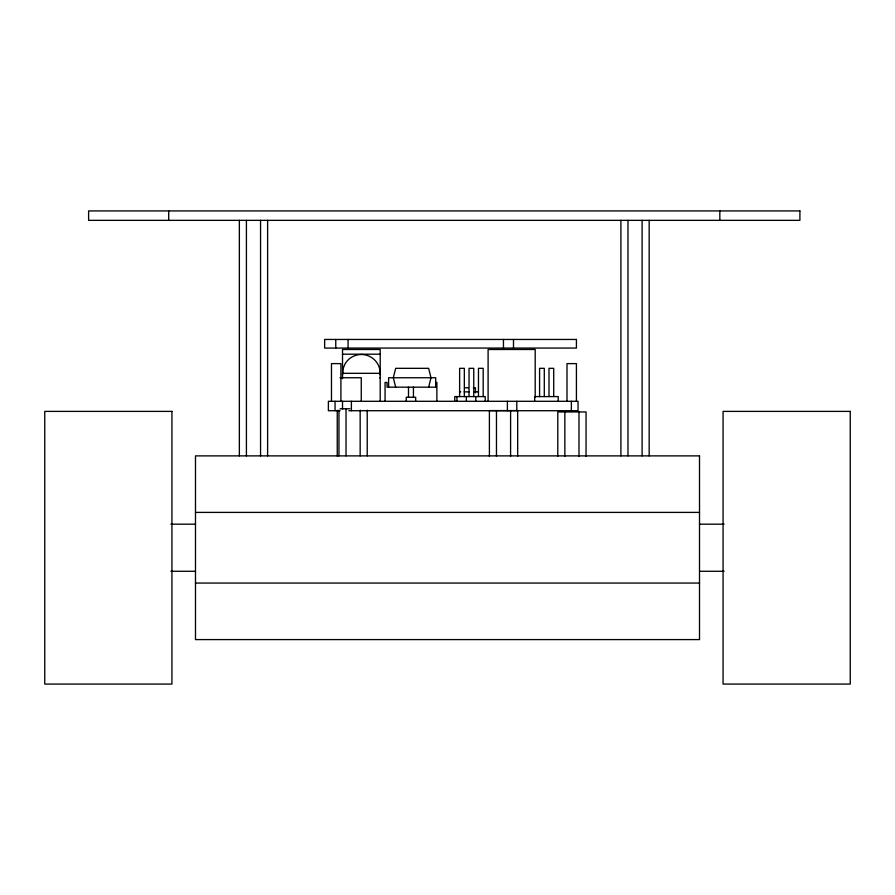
<?xml version="1.0" encoding="UTF-8"?>
<svg xmlns="http://www.w3.org/2000/svg" width="895" height="895" viewBox="0 0 895 895"><rect width="100%" height="100%" fill="white"/><g stroke="black" fill="none" stroke-linecap="round" stroke-linejoin="round"><path stroke-width="1.34" d="M385.063 401.296L385.063 382.456L387.065 382.456L387.065 387.166L435.708 387.166L435.708 377.746L388.609 377.746L388.609 387.166M342.517 374.804L343.154 368.449L345.045 363.907A18.84 18.84 0 0 1 379.558 368.449L380.196 374.804M428.649 387.166L430.998 377.746L428.649 368.326L395.668 368.326L393.319 377.746L395.668 387.166M342.517 354.196L380.196 354.196M342.517 373.327L380.196 373.327M340.055 377.746L361.256 377.746L361.256 401.296M379.614 377.746L380.196 377.746M464.852 387.759L468.387 387.759M473.377 387.759L475.446 387.759L475.446 392.894M459.459 391.876L460.724 391.876M464.169 391.876L468.879 391.876M473.6 391.876L478.31 391.876M340.134 408.769L349.878 408.769M340.078 410.715L328.387 410.715L328.387 401.296L578.047 401.296L578.047 410.715L348.86 410.715M195.49 512.399L699.51 512.399M170.9 524.179L195.49 524.179M699.51 524.179L724.1 524.179M170.9 571.278L195.49 571.278M699.51 571.278L724.1 571.278M195.49 583.059L699.51 583.059M719.826 210.929L719.826 220.349M649.166 220.349L649.166 455.879M642.107 220.349L642.107 455.879M627.977 220.349L627.977 455.879M620.906 220.349L620.906 455.879M586.057 456.282L586.057 411.946L557.786 411.946L557.786 456.282M578.987 411.946L578.987 456.282M576.425 401.296L576.425 363.616L567.005 363.616L567.005 401.296M571.368 401.296L571.368 410.715M564.857 411.946L564.857 456.282M558.234 401.296L558.234 396.586L534.673 396.586L534.673 401.296M553.714 396.586L553.714 368.326L549.004 368.326L549.004 396.586M544.294 396.586L544.294 368.326L539.584 368.326L539.584 396.586M535.199 397.212L535.199 349.486L488.099 349.486L488.099 401.296M517.668 456.305L517.668 410.581L489.397 410.581L489.397 456.305M516.807 401.296L516.807 410.715M513.495 339.451L513.495 348.065M510.597 410.581L510.597 456.305M507.387 401.296L507.387 410.715M503.46 339.451L503.46 348.065M496.468 410.581L496.468 456.305M485.213 401.296L485.213 396.586L454.75 396.586L454.75 401.296M483.177 396.586L483.177 368.326L478.467 368.326L478.467 396.586M475.793 396.586L475.793 401.296M473.757 396.586L473.757 368.326L469.047 368.326L469.047 396.586M466.373 396.586L466.373 401.296M464.337 396.586L464.337 368.326L459.627 368.326L459.627 396.586M456.953 396.586L456.953 401.296M436.872 401.296L436.872 382.456L435.708 382.456L435.708 387.166M415.672 401.296L415.672 397.257L406.252 397.257L406.252 401.296M413.434 387.166L413.434 397.257M408.5 387.166L408.5 397.257M380.196 401.296L380.196 349.486L342.517 349.486L342.517 378.663M367.219 410.156L367.219 455.879M360.159 410.156L360.159 455.879M351.388 401.296L351.388 410.715M348.065 339.451L348.065 348.065M346.029 408.769L346.029 455.879M342.517 401.296L342.517 409.373M340.906 401.296L340.906 363.616L331.474 363.616L331.474 401.296M338.959 410.156L338.959 455.879M337.247 410.29L337.247 456.002M335.77 339.451L335.77 348.065M335.054 401.296L335.054 410.715M267.616 220.349L267.616 455.879M260.557 220.349L260.557 455.879M246.416 220.349L246.416 455.879M239.357 220.349L239.357 455.879M168.696 210.929L168.696 220.349M799.906 210.929L88.616 210.929L88.616 220.349L799.906 220.349L799.906 210.929M576.425 339.451L324.65 339.451L324.65 348.065L576.425 348.065L576.425 339.451M171.929 411.387L44.75 411.387L44.75 684.071L171.929 684.071L171.929 411.387M850.25 411.387L723.071 411.387L723.071 684.071L850.25 684.071L850.25 411.387M699.51 455.879L195.49 455.879L195.49 639.589L699.51 639.589L699.51 455.879"/></g></svg>
